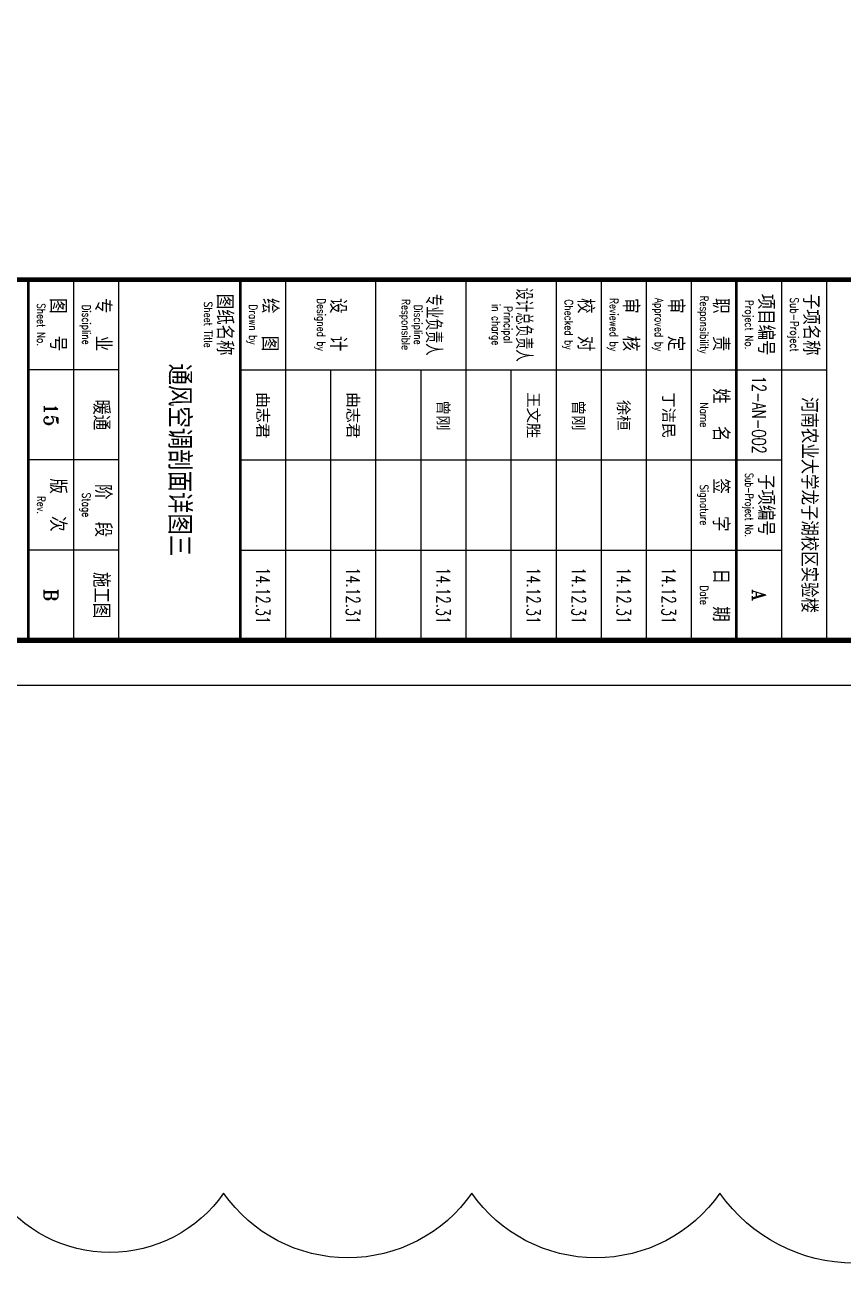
# Model space of a CAD drawing. Extents: x -345393 to -54719, y 203828 to 476815.
# Drawn here: x -93507 to -84437, y 207293 to 221146 of the extents above; entities that cross this region are included whole.
import ezdxf
from ezdxf.enums import TextEntityAlignment as Align

# ---------------------------------------------------------------- set-up
doc = ezdxf.new("R2010")
doc.units = 0
doc.header["$LTSCALE"] = 1000
doc.header["$MEASUREMENT"] = 0
doc.layers.get('0').update_dxf_attribs({"color": 252, "linetype": 'CONTINUOUS'})
doc.layers.add('图框', color=252, linetype='CONTINUOUS')
doc.layers.add('暖通-公共-修改', color=1, linetype='CONTINUOUS')
doc.styles.add('TKZ1_tjhts.shx', font='tjromant.shx', dxfattribs={"bigfont": 'tjhts.shx'})
doc.styles.add('TKZ2_tjkts.shx', font='tjromant.shx', dxfattribs={"bigfont": 'tjkts.shx'})
doc.styles.add('图框字1_黑体', font='simhei.ttf')

msp = doc.modelspace()

# ---------------------------------------------------------------- linework, layer by layer
for p, q in [((-92969.07386, 218322.36281), (-92969.07386, 214322.36281)), ((-92469.07386, 218322.36281), (-92469.07386, 214322.36281)), ((-90619.07386, 218322.36281), (-90619.07386, 214322.36281)), ((-89619.07386, 218322.36281), (-89619.07386, 214322.36281)), ((-88619.07386, 218322.36281), (-88619.07386, 214322.36281)), ((-87619.07386, 218322.36281), (-87619.07386, 214322.36281)), ((-87119.07386, 218322.36281), (-87119.07386, 214322.36281)), ((-86619.07386, 218322.36281), (-86619.07386, 214322.36281)), ((-86119.07386, 218322.36281), (-86119.07386, 214322.36281)), ((-85119.07386, 218322.36281), (-85119.07386, 214322.36281)), ((-84619.07386, 218322.36281), (-84619.07386, 214322.36281)), ((-92469.07386, 217322.36281), (-93469.07386, 217322.36281)), ((-91119.07386, 217322.36281), (-84619.07386, 217322.36281)), ((-90119.07386, 217322.36281), (-90119.07386, 214322.36281)), ((-89119.07386, 217322.36281), (-89119.07386, 214322.36281)), ((-88119.07386, 217322.36281), (-88119.07386, 214322.36281)), ((-92469.07386, 216322.36281), (-93469.07386, 216322.36281)), ((-91119.07386, 216322.36281), (-85119.07386, 216322.36281)), ((-92469.07386, 215322.36281), (-93469.07386, 215322.36281)), ((-91119.07386, 215322.36281), (-85119.07386, 215322.36281))]:
    msp.add_line(p, q)
for points, const_width in [([(-69769.07397, 218322.36281), (-98469.07386, 218322.36281)], 50), ([(-93469.07386, 218322.36281), (-93469.07386, 214322.36281)], 30), ([(-91119.07386, 218322.36281), (-91119.07386, 214322.36281)], 30), ([(-85619.07386, 218322.36281), (-85619.07386, 214322.36281)], 30)]:
    msp.add_lwpolyline(points, dxfattribs=dict(const_width=const_width))
at = {"layer": '图框'}
msp.add_line((-98969.07397, 213822.36281), (-69269.07397, 213822.36281), dxfattribs=at)
at = {"layer": '图框', "const_width": 60}
msp.add_lwpolyline([(-69769.07397, 214322.36281), (-69769.07397, 254622.36281), (-98469.07397, 254622.36281), (-98469.07397, 214322.36281)], close=True, dxfattribs=at)
at = {"layer": '暖通-公共-修改'}
msp.add_lwpolyline([(-61496.63352, 209104.97897, -0.52056705), (-62413.79695, 209104.97897, -0.52056705), (-63789.54309, 209104.97897, -0.52056705), (-65165.28922, 209104.97897, -0.52056705), (-67228.90793, 209104.97897, -0.52056705), (-69063.23479, 208646.8125, -0.52056705), (-71356.14436, 208188.64604, -0.52056705), (-74107.63663, 208188.64604, -0.52056705), (-76629.83705, 208188.64604, -0.52056705), (-79610.61919, 208188.64604, -0.52056705), (-82820.69219, 208188.64604, -0.52056705), (-85801.47531, 208188.64604, -0.52056705), (-88552.9666, 208188.64604, -0.52056705), (-91304.45788, 208188.64604, -0.52056705), (-93826.6583, 208188.64604, -0.52056705), (-96578.15057, 208188.64604, -0.52056705), (-98871.06014, 208188.64604, -0.52056705), (-101622.55142, 208188.64604, -0.52056705), (-105061.91527, 208188.64604, -0.52056705)], format="xyb", dxfattribs=at)

# ---------------------------------------------------------------- texts
at = {"style": 'TKZ2_tjkts.shx', "width": 0.8}
for s, height, p in [('设计总负责人', 180, (-87975.22479, 217822.36281)), ('Sheet No.', 90, (-93326.68493, 217822.36281)), ('Discipline', 90, (-92826.68493, 217822.36281)), ('Sheet Title', 90, (-91476.68493, 217822.36281)), ('Drawn by', 90, (-90976.68493, 217822.36281)), ('Designed by', 90, (-90221.70417, 217822.36281)), ('Responsible', 90, (-89283.9816, 217822.36281)), ('Discipline', 90, (-89147.79996, 217822.36281)), ('专业负责人', 180, (-88975.22479, 217822.36281)), ('in charge', 90, (-88283.9816, 217822.36281)), ('Principal', 90, (-88151.33671, 217822.36281)), ('Checked by', 90, (-87476.68493, 217822.36281)), ('Reviewed by', 90, (-86976.68493, 217822.36281)), ('Approved by', 90, (-86476.68493, 217822.36281)), ('Responsibility', 90, (-85976.68493, 217822.36281)), ('Project No.', 90, (-85476.68493, 217822.36281)), ('Sub-Project', 90, (-84976.68493, 217822.36281)), ('Name', 90, (-85976.68493, 216822.36281)), ('Signature', 90, (-85976.68493, 215822.36281)), ('Rev.', 90, (-93326.68493, 215822.36281)), ('Stage', 90, (-92826.68493, 215822.36281)), ('Date', 90, (-85976.68493, 214822.36281))]:
    msp.add_text(s, height=height, rotation=270, dxfattribs=at).set_placement(p, align=Align.MIDDLE_CENTER)
at = {"style": 'TKZ2_tjkts.shx'}
for s, p in [('图  号', (-93141.69775, 217822.36281)), ('专  业', (-92641.69775, 217822.36281)), ('图纸名称', (-91291.69775, 217822.36281)), ('绘  图', (-90791.69775, 217822.36281)), ('设  计', (-90036.71699, 217822.36281)), ('校  对', (-87291.69775, 217822.36281)), ('审  核', (-86791.69775, 217822.36281)), ('审  定', (-86291.69775, 217822.36281)), ('职  责', (-85791.69775, 217822.36281)), ('项目编号', (-85291.69775, 217822.36281)), ('子项名称', (-84791.69775, 217822.36281)), ('姓  名', (-85791.69775, 216822.36281)), ('版  次', (-93141.69775, 215822.36281)), (' 阶  段', (-92641.69775, 215822.36281)), ('签  字', (-85791.69775, 215822.36281)), ('日  期', (-85791.69775, 214822.36281))]:
    msp.add_text(s, height=180, rotation=270, dxfattribs=at).set_placement(p, align=Align.MIDDLE_CENTER)
at = {"layer": '图框'}
for s, height, style, p in [('通风空调剖面详图三', 250, 'TKZ1_tjhts.shx', (-91794.07386, 216322.36281)), ('暖通', 180, 'TKZ1_tjhts.shx', (-92661.15738, 216822.36281)), ('曲志君', 125, '图框字1_黑体', (-90869.07397, 216817.02664)), ('曲志君', 125, '图框字1_黑体', (-89869.07397, 216817.02664)), ('曾刚', 125, '图框字1_黑体', (-88869.07397, 216817.02664)), ('王文胜', 125, '图框字1_黑体', (-87869.07397, 216817.02664)), ('曾刚', 125, '图框字1_黑体', (-87369.07397, 216817.02664)), ('徐桓', 125, '图框字1_黑体', (-86869.07397, 216817.02664)), ('丁洁民', 125, '图框字1_黑体', (-86369.07397, 216817.02664)), ('河南农业大学龙子湖校区实验楼', 180, 'TKZ1_tjhts.shx', (-84811.15738, 215822.36281)), ('15', 150, 'TKZ1_tjhts.shx', (-93219.07386, 216822.36281)), ('子项编号', 180, 'TKZ2_tjkts.shx', (-85291.69775, 215822.36281)), ('施工图', 180, 'TKZ1_tjhts.shx', (-92661.15738, 214822.36281)), ('B', 150, 'TKZ1_tjhts.shx', (-93219.07397, 214822.36281)), ('A', 150, 'TKZ1_tjhts.shx', (-85369.07397, 214822.36281))]:
    msp.add_text(s, height=height, rotation=270, dxfattribs=dict(at, style=style)).set_placement(p, align=Align.MIDDLE_CENTER)
at = {"layer": '图框', "width": 0.7}
for s, height, style, p in [('12-AN-002', 150, 'TKZ1_tjhts.shx', (-85369.01876, 216822.25239)), ('Sub-Project No.', 90, 'TKZ2_tjkts.shx', (-85476.68493, 215822.36281)), ('14.12.31', 150, 'TKZ1_tjhts.shx', (-90869.07397, 214815.95427)), ('14.12.31', 150, 'TKZ1_tjhts.shx', (-89869.07397, 214815.95427)), ('14.12.31', 150, 'TKZ1_tjhts.shx', (-88869.07397, 214815.95427)), ('14.12.31', 150, 'TKZ1_tjhts.shx', (-87869.07397, 214815.95427)), ('14.12.31', 150, 'TKZ1_tjhts.shx', (-87369.07397, 214815.95427)), ('14.12.31', 150, 'TKZ1_tjhts.shx', (-86869.07397, 214815.95427)), ('14.12.31', 150, 'TKZ1_tjhts.shx', (-86369.07397, 214815.95427))]:
    msp.add_text(s, height=height, rotation=270, dxfattribs=dict(at, style=style)).set_placement(p, align=Align.MIDDLE_CENTER)

doc.saveas('drawing.dxf')
